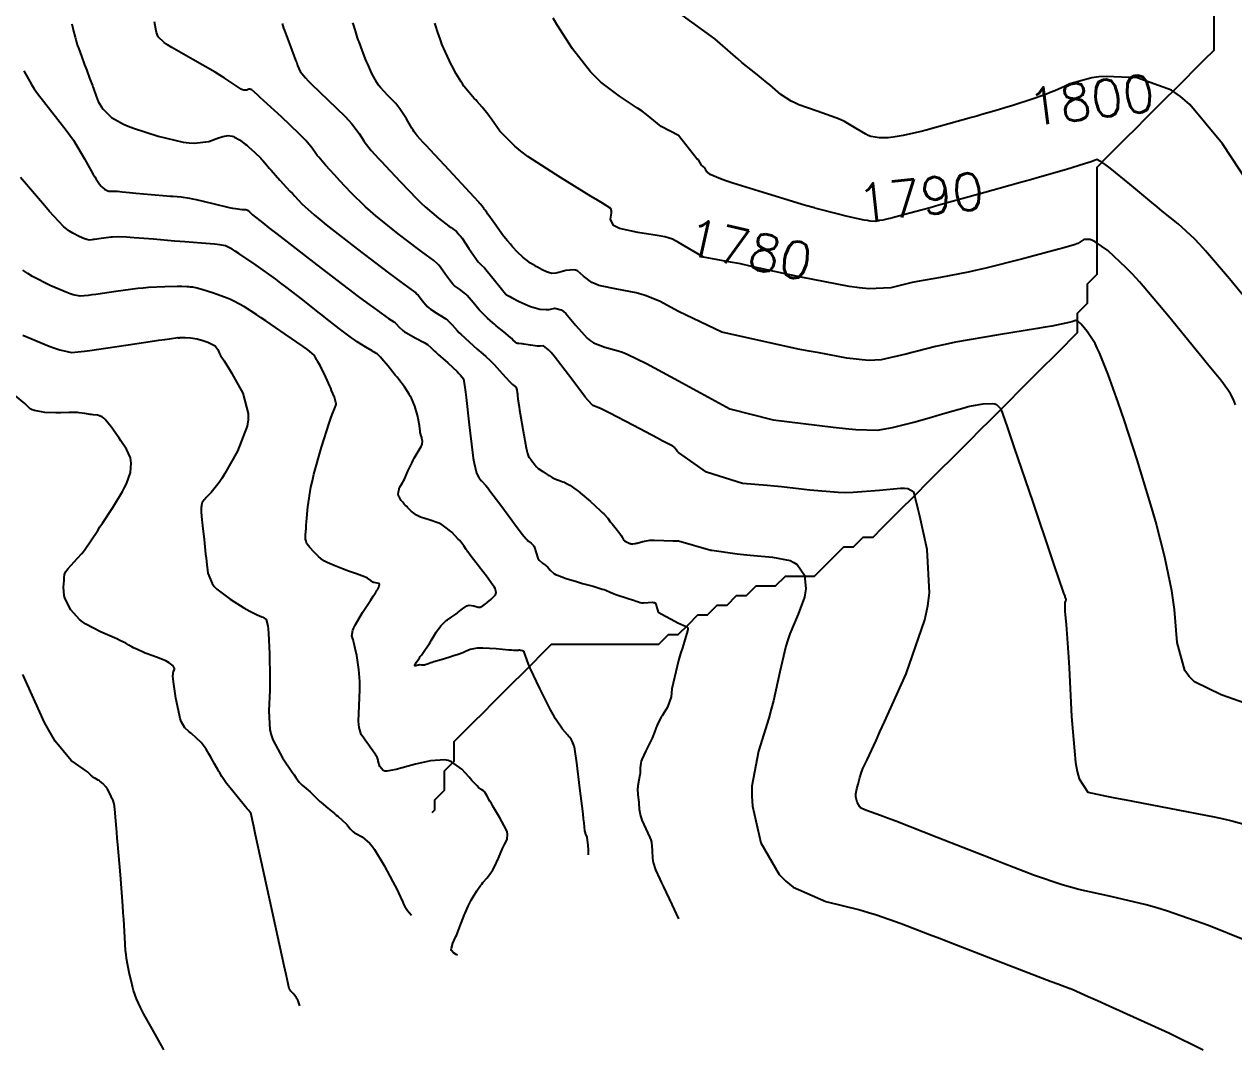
# Model space of a CAD drawing. Header units: metres. Extents: x 68 to 838477, y 94 to 1191015.
# Drawn here: x 837932.9 to 838057, y 1189013.9 to 1189119.1 of the extents above; entities that cross this region are included whole.
import ezdxf

# ---------------------------------------------------------------- set-up
doc = ezdxf.new("R2010")
doc.units = ezdxf.units.M
doc.header["$LTSCALE"] = 0.3
doc.layers.add('COTAS 10', color=1, linetype='Continuous')
doc.layers.add('DRENAJE', color=5, linetype='Continuous', lineweight=25)
doc.styles.get("Standard").update_dxf_attribs({"font": 'simplex.shx'})

msp = doc.modelspace()

# ---------------------------------------------------------------- linework, layer by layer
at = {"layer": 'COTAS 10'}
for points, elevation in [([(838058.47, 1189102.85), (838055.82, 1189106.85), (838052.48, 1189110.91), (838051.54, 1189111.71), (838050.59, 1189112.38), (838047.09, 1189113.64), (838043.89, 1189113.78), (838043.13, 1189113.73), (838042.42, 1189113.65), (838040.32, 1189113.07), (838038.62, 1189112.31), (838038.16, 1189112.12), (838037.7, 1189111.94), (838036.1, 1189111.38), (838034.61, 1189110.9), (838034.22, 1189110.78), (838033.85, 1189110.66), (838032.59, 1189110.28), (838031.74, 1189110.03), (838031.14, 1189109.86), (838030.63, 1189109.71), (838030.09, 1189109.56), (838027.75, 1189108.91), (838025.44, 1189108.28), (838024.91, 1189108.14), (838024.42, 1189108.02), (838023.06, 1189107.71), (838022.04, 1189107.54), (838021.77, 1189107.51), (838021.51, 1189107.49), (838020.62, 1189107.47), (838019.74, 1189107.63), (838019.48, 1189107.73), (838019.22, 1189107.84), (838018.25, 1189108.44), (838017.03, 1189109.16), (838016.61, 1189109.35), (838016.16, 1189109.54), (838014.24, 1189110.22), (838012.37, 1189110.88), (838011.95, 1189111.07), (838011.56, 1189111.25), (838010.52, 1189111.94), (838009.65, 1189112.68), (838009.38, 1189112.91), (838009.09, 1189113.14), (838007.93, 1189114.07), (838006.52, 1189115.22), (838006.08, 1189115.59), (838005.61, 1189116), (838003.73, 1189117.65), (838000, 1189120.35)], 1800), ([(837937.74, 1189119.17), (837937.93, 1189118.43), (837938.08, 1189117.81), (837938.11, 1189117.68), (837938.15, 1189117.56), (837938.23, 1189117.26), (837938.34, 1189116.93), (837938.39, 1189116.79), (837938.45, 1189116.63), (837938.73, 1189115.87), (837939.06, 1189114.98), (837939.15, 1189114.74), (837939.24, 1189114.49), (837939.57, 1189113.61), (837939.85, 1189112.86), (837939.91, 1189112.7), (837939.96, 1189112.56), (837940.07, 1189112.24), (837940.16, 1189111.97), (837940.2, 1189111.86), (837940.24, 1189111.75), (837940.46, 1189111.21), (837940.83, 1189110.59), (837940.97, 1189110.41), (837941.12, 1189110.24), (837941.83, 1189109.58), (837943.05, 1189108.89), (837943.54, 1189108.68), (837944.09, 1189108.47), (837946.6, 1189107.64), (837949.18, 1189107.04), (837949.78, 1189106.96), (837950.31, 1189106.92), (837951.81, 1189107.11), (837952.81, 1189107.47), (837953.04, 1189107.54), (837953.24, 1189107.6), (837953.78, 1189107.71), (837954.2, 1189107.65), (837954.32, 1189107.61), (837954.45, 1189107.56), (837954.96, 1189107.27), (837955.52, 1189106.84), (837955.69, 1189106.71), (837955.87, 1189106.56), (837956.54, 1189105.96), (837957.13, 1189105.39), (837957.25, 1189105.27), (837957.35, 1189105.17), (837957.56, 1189104.92), (837957.85, 1189104.55), (837958, 1189104.38), (837958.19, 1189104.17), (837959.1, 1189103.15), (837960.13, 1189102.02), (837960.38, 1189101.75), (837960.62, 1189101.49), (837961.35, 1189100.7), (837962.62, 1189099.57), (837963.19, 1189099.1), (837963.86, 1189098.56), (837967.07, 1189096.05), (837970.24, 1189093.62), (837970.89, 1189093.13), (837971.44, 1189092.72), (837972.57, 1189091.92), (837973.04, 1189091.57), (837973.16, 1189091.45), (837973.28, 1189091.32), (837973.72, 1189090.75), (837974.21, 1189090.16), (837974.37, 1189090.02), (837974.54, 1189089.88), (837975.25, 1189089.44), (837975.96, 1189089.02), (837976.13, 1189088.9), (837976.29, 1189088.77), (837976.77, 1189088.28), (837977.29, 1189087.69), (837977.47, 1189087.51), (837977.67, 1189087.32), (837978.52, 1189086.53), (837979.36, 1189085.79), (837979.56, 1189085.62), (837979.73, 1189085.47), (837980.23, 1189085.05), (837980.72, 1189084.59), (837980.9, 1189084.41), (837981.09, 1189084.21), (837981.92, 1189083.3), (837982.69, 1189082.45), (837982.84, 1189082.29), (837982.97, 1189082.16), (837983.23, 1189081.96), (837983.32, 1189081.91), (837983.34, 1189081.88), (837983.36, 1189081.83), (837983.42, 1189081.6), (837983.46, 1189081.29), (837983.48, 1189081.19), (837983.49, 1189081.08), (837983.53, 1189080.66), (837983.64, 1189079.88), (837983.69, 1189079.54), (837983.75, 1189079.16), (837984.06, 1189077.37), (837984.38, 1189075.67), (837984.45, 1189075.34), (837984.5, 1189075.08), (837984.64, 1189074.67), (837984.75, 1189074.59), (837984.8, 1189074.54), (837984.84, 1189074.48), (837985.08, 1189074.15), (837985.39, 1189073.75), (837985.5, 1189073.65), (837985.61, 1189073.55), (837986.07, 1189073.22), (837986.53, 1189072.94), (837986.64, 1189072.87), (837986.74, 1189072.81), (837987.05, 1189072.63), (837987.33, 1189072.49), (837987.41, 1189072.46), (837987.49, 1189072.42), (837987.8, 1189072.31), (837988.15, 1189072.18), (837988.26, 1189072.13), (837988.37, 1189072.07), (837988.84, 1189071.83), (837989.47, 1189071.4), (837989.69, 1189071.23), (837989.93, 1189071.04), (837990.98, 1189070.14), (837991.97, 1189069.24), (837992.17, 1189069.04), (837992.35, 1189068.87), (837992.75, 1189068.43), (837993.01, 1189068.08), (837993.1, 1189067.97), (837993.2, 1189067.85), (837993.61, 1189067.35), (837993.98, 1189066.87), (837994.06, 1189066.77), (837994.12, 1189066.67), (837994.26, 1189066.41), (837994.37, 1189066.23), (837994.42, 1189066.18), (837994.47, 1189066.13), (837994.73, 1189065.97), (837995.01, 1189065.85), (837995.08, 1189065.83), (837995.14, 1189065.81), (837995.32, 1189065.79), (837995.57, 1189065.84), (837995.67, 1189065.86), (837995.78, 1189065.89), (837996.33, 1189066.04), (837997.05, 1189066.17), (837997.27, 1189066.19), (837997.51, 1189066.2), (837998.49, 1189066.16), (837999.43, 1189066.11), (837999.66, 1189066.11), (837999.87, 1189066.11), (838000, 1189066.13), (838003.34, 1189065.17), (838003.42, 1189065.15), (838006.01, 1189064.79), (838006.69, 1189064.72), (838007.35, 1189064.64), (838009.64, 1189064.45), (838011.47, 1189064.08), (838011.85, 1189063.9), (838012.18, 1189063.68), (838012.93, 1189062.6), (838013.07, 1189061.19), (838013.02, 1189060.77), (838012.93, 1189060.32), (838012.27, 1189058.6), (838011.44, 1189056.58), (838011.23, 1189055.95), (838011.03, 1189055.29), (838010.42, 1189052.66), (838009.74, 1189049.69), (838009.51, 1189048.82), (838009.26, 1189047.92), (838008.21, 1189044.52), (838007.54, 1189040.93), (838007.53, 1189039.91), (838007.59, 1189038.89), (838008.47, 1189035.12), (838010.33, 1189031.87), (838011.01, 1189031.17), (838011.77, 1189030.57), (838015.12, 1189029.11), (838018.63, 1189028.23), (838019.5, 1189027.98), (838020.31, 1189027.74), (838022.86, 1189026.85), (838025.76, 1189025.72), (838026.79, 1189025.32), (838027.93, 1189024.88), (838032.86, 1189022.97), (838037.37, 1189021.23), (838038.24, 1189020.9), (838038.94, 1189020.63), (838040.09, 1189020.2), (838040.18, 1189020.17), (838040.22, 1189020.16), (838040.25, 1189020.15), (838040.42, 1189020.09), (838042.05, 1189019.36), (838043.01, 1189018.93), (838044.2, 1189018.39), (838050.33, 1189015.62), (838053.85, 1189013.87)], 1740), ([(838058.11, 1189025.12), (838054.39, 1189026.62), (838050.18, 1189028.1), (838049.08, 1189028.44), (838048.01, 1189028.75), (838044.39, 1189029.6), (838041.09, 1189030.32), (838040.23, 1189030.55), (838039.39, 1189030.79), (838036.55, 1189031.76), (838033.37, 1189032.99), (838032.32, 1189033.4), (838031.2, 1189033.84), (838026.55, 1189035.68), (838022.31, 1189037.33), (838021.46, 1189037.66), (838020.74, 1189037.93), (838019.29, 1189038.43), (838018.81, 1189038.64), (838018.7, 1189038.72), (838018.6, 1189038.82), (838018.33, 1189039.29), (838018.21, 1189039.84), (838018.2, 1189039.99), (838018.2, 1189040.13), (838018.3, 1189040.65), (838018.45, 1189041.15), (838018.48, 1189041.27), (838018.52, 1189041.4), (838018.61, 1189041.83), (838018.78, 1189042.36), (838018.85, 1189042.54), (838018.94, 1189042.75), (838019.36, 1189043.65), (838020.28, 1189045.62), (838020.68, 1189046.5), (838021.15, 1189047.53), (838023.36, 1189052.47), (838025.29, 1189058.02), (838025.58, 1189059.43), (838025.77, 1189060.79), (838025.53, 1189065.24), (838024.76, 1189068.64), (838024.6, 1189069.33), (838024.46, 1189069.91), (838024.17, 1189071.11), (838023.55, 1189071.44), (838023.21, 1189071.47), (838022.78, 1189071.47), (838020.64, 1189071.28), (838017.94, 1189071.06), (838017.17, 1189071.05), (838016.39, 1189071.06), (838013.47, 1189071.31), (838010.59, 1189071.66), (838009.83, 1189071.74), (838009.09, 1189071.81), (838006.56, 1189072.01), (838002.88, 1189073.18), (838000, 1189075.18), (837999.97, 1189075.21), (837999.88, 1189075.33), (837999.81, 1189075.43), (837999.64, 1189075.64), (837999.56, 1189075.72), (837999.54, 1189075.74), (837999.51, 1189075.76), (837999.41, 1189075.82), (837998.73, 1189076.19), (837998.34, 1189076.39), (837997.85, 1189076.65), (837995.38, 1189077.95), (837992.89, 1189079.24), (837992.4, 1189079.49), (837991.99, 1189079.69), (837991.23, 1189080.02), (837990.72, 1189080.52), (837990.47, 1189080.82), (837990.18, 1189081.2), (837988.71, 1189083.14), (837987.23, 1189085.06), (837986.93, 1189085.43), (837986.68, 1189085.71), (837986.15, 1189086.12), (837985.81, 1189086.09), (837985.67, 1189086.1), (837985.52, 1189086.11), (837984.82, 1189086.2), (837984.14, 1189086.31), (837984, 1189086.33), (837983.88, 1189086.34), (837983.61, 1189086.36), (837983.47, 1189086.38), (837983.44, 1189086.4), (837983.4, 1189086.42), (837983.28, 1189086.52), (837983.02, 1189086.76), (837982.9, 1189086.87), (837982.76, 1189086.99), (837982.07, 1189087.56), (837981.31, 1189088.2), (837981.13, 1189088.35), (837980.95, 1189088.5), (837980.4, 1189088.98), (837979.88, 1189089.49), (837979.72, 1189089.66), (837979.56, 1189089.84), (837978.95, 1189090.58), (837978.33, 1189091.28), (837978.17, 1189091.44), (837978.02, 1189091.58), (837977.52, 1189091.93), (837977.01, 1189092.3), (837976.86, 1189092.46), (837976.71, 1189092.63), (837976.1, 1189093.44), (837975.54, 1189094.24), (837975.4, 1189094.41), (837975.27, 1189094.56), (837974.89, 1189094.89), (837974.14, 1189095.43), (837973.78, 1189095.7), (837973.35, 1189096.02), (837971.23, 1189097.64), (837968.94, 1189099.48), (837968.39, 1189099.94), (837967.89, 1189100.39), (837966.4, 1189101.83), (837965.26, 1189103.07), (837964.97, 1189103.38), (837964.69, 1189103.68), (837963.79, 1189104.67), (837963.08, 1189105.48), (837962.92, 1189105.68), (837962.78, 1189105.86), (837962.4, 1189106.42), (837961.76, 1189107.2), (837961.44, 1189107.52), (837961.07, 1189107.89), (837959.25, 1189109.63), (837957.45, 1189111.29), (837957.09, 1189111.62), (837956.79, 1189111.89), (837956.21, 1189112.4), (837956.02, 1189112.47), (837955.97, 1189112.47), (837955.92, 1189112.46), (837955.71, 1189112.36), (837955.4, 1189112.36), (837955.27, 1189112.4), (837955.13, 1189112.47), (837954.5, 1189112.9), (837953.38, 1189113.65), (837952.94, 1189113.92), (837952.44, 1189114.22), (837950.16, 1189115.51), (837948, 1189116.75), (837947.58, 1189117.02), (837947.22, 1189117.26), (837946.59, 1189117.83), (837946.44, 1189118.29), (837946.4, 1189118.46), (837946.37, 1189118.63), (837946.23, 1189119.4)], 1750), ([(837959.32, 1189119.2), (837959.48, 1189118.72), (837959.57, 1189118.48), (837959.67, 1189118.21), (837960.17, 1189116.85), (837960.7, 1189115.46), (837960.82, 1189115.17), (837960.92, 1189114.91), (837961.17, 1189114.29), (837961.71, 1189113.63), (837961.99, 1189113.33), (837962.33, 1189112.99), (837964.02, 1189111.38), (837965.78, 1189109.68), (837966.15, 1189109.29), (837966.47, 1189108.93), (837967.24, 1189107.92), (837967.71, 1189107.17), (837967.84, 1189106.98), (837967.98, 1189106.79), (837968.48, 1189106.18), (837969.25, 1189105.34), (837969.55, 1189105.01), (837969.9, 1189104.65), (837971.46, 1189102.97), (837973.16, 1189101.21), (837973.6, 1189100.79), (837974.02, 1189100.4), (837975.39, 1189099.23), (837976.45, 1189098.43), (837976.66, 1189098.27), (837976.84, 1189098.13), (837977.22, 1189097.86), (837977.51, 1189097.54), (837977.64, 1189097.37), (837977.79, 1189097.17), (837978.49, 1189096.13), (837979.2, 1189095.1), (837979.35, 1189094.9), (837979.48, 1189094.73), (837979.78, 1189094.42), (837980.08, 1189094.13), (837980.22, 1189093.98), (837980.37, 1189093.8), (837981.12, 1189092.88), (837981.84, 1189091.98), (837981.97, 1189091.8), (837982.09, 1189091.66), (837982.28, 1189091.43), (837982.3, 1189091.41), (837982.31, 1189091.41), (837982.31, 1189091.4), (837982.35, 1189091.37), (837982.57, 1189091.25), (837982.7, 1189091.18), (837982.86, 1189091.1), (837983.66, 1189090.69), (837984.59, 1189090.26), (837984.82, 1189090.17), (837985.05, 1189090.09), (837985.77, 1189089.91), (837986.41, 1189089.85), (837986.58, 1189089.86), (837986.74, 1189089.87), (837987.31, 1189089.99), (837987.97, 1189089.83), (837988.19, 1189089.66), (837988.44, 1189089.44), (837989.47, 1189088.21), (837990.64, 1189086.91), (837990.96, 1189086.65), (837991.28, 1189086.43), (837992.45, 1189085.99), (837993.82, 1189085.63), (837994.27, 1189085.47), (837994.75, 1189085.27), (837996.72, 1189084.32), (837999.19, 1189082.99), (837999.99, 1189082.55), (838000, 1189082.54), (838005.27, 1189079.66), (838009.73, 1189078.54), (838015.88, 1189077.78), (838017.14, 1189077.65), (838018.2, 1189077.54), (838020.43, 1189077.46), (838021.58, 1189077.67), (838021.97, 1189077.76), (838022.39, 1189077.86), (838024.16, 1189078.31), (838025.97, 1189078.82), (838026.42, 1189078.95), (838026.85, 1189079.07), (838028.21, 1189079.47), (838029.41, 1189079.81), (838029.74, 1189079.89), (838030.08, 1189079.96), (838031.26, 1189080.19), (838032.25, 1189080.22), (838032.46, 1189080.17), (838032.65, 1189080.1), (838033.07, 1189079.66), (838033.72, 1189077.83), (838034.04, 1189076.89), (838034.43, 1189075.75), (838036.36, 1189070.09), (838038.26, 1189064.46), (838038.64, 1189063.35), (838038.95, 1189062.44), (838039.53, 1189060.76), (838039.65, 1189060.42), (838039.67, 1189060.34), (838039.69, 1189060.28), (838039.74, 1189060.12), (838039.74, 1189060.01), (838039.73, 1189059.98), (838039.73, 1189059.94), (838039.67, 1189059.79), (838039.64, 1189059.34), (838039.65, 1189059.12), (838039.67, 1189058.85), (838039.79, 1189057.54), (838039.97, 1189055.12), (838040.03, 1189054.16), (838040.09, 1189053.07), (838040.33, 1189048.08), (838040.75, 1189043.36), (838040.92, 1189042.44), (838041.11, 1189041.68), (838042.01, 1189040.33), (838043.94, 1189039.92), (838044.77, 1189039.75), (838045.74, 1189039.56), (838050.36, 1189038.68), (838054.97, 1189037.77), (838055.94, 1189037.57), (838056.78, 1189037.38), (838058.68, 1189036.86)], 1760), ([(838058.72, 1189049.25), (838055.69, 1189050.32), (838052.95, 1189051.65), (838052.41, 1189052.19), (838051.97, 1189052.81), (838051.19, 1189055.69), (838050.9, 1189059.08), (838050.78, 1189060.03), (838050.63, 1189060.98), (838049.93, 1189064.43), (838048.98, 1189068.07), (838048.68, 1189069.14), (838048.36, 1189070.24), (838047.07, 1189074.43), (838045.77, 1189078.43), (838045.44, 1189079.41), (838045.12, 1189080.33), (838044.11, 1189083.2), (838043.21, 1189085.4), (838042.98, 1189085.9), (838042.75, 1189086.36), (838041.96, 1189087.6), (838041.32, 1189088.34), (838041.18, 1189088.48), (838041.05, 1189088.59), (838040.74, 1189088.72), (838040.46, 1189088.63), (838040.36, 1189088.6), (838040.24, 1189088.57), (838039.74, 1189088.44), (838038.33, 1189088.16), (838037.65, 1189088.04), (838036.84, 1189087.91), (838032.84, 1189087.26), (838028.44, 1189086.49), (838027.38, 1189086.28), (838026.38, 1189086.06), (838023.34, 1189085.26), (838020.82, 1189084.71), (838020.15, 1189084.65), (838019.5, 1189084.62), (838017.27, 1189084.85), (838014.44, 1189085.41), (838013.41, 1189085.59), (838012.27, 1189085.78), (838004.45, 1189087.55), (838000, 1189089.64), (837999.99, 1189089.64), (837998.05, 1189090.7), (837996.6, 1189091.3), (837996.14, 1189091.44), (837995.65, 1189091.57), (837993.67, 1189091.95), (837991.84, 1189092.34), (837991.45, 1189092.48), (837991.1, 1189092.63), (837990.24, 1189093.28), (837989.64, 1189093.82), (837989.45, 1189093.9), (837989.26, 1189093.94), (837988.46, 1189093.86), (837987.72, 1189093.65), (837987.56, 1189093.61), (837987.41, 1189093.58), (837987, 1189093.57), (837986.67, 1189093.65), (837986.57, 1189093.69), (837986.45, 1189093.73), (837986.02, 1189093.94), (837985.54, 1189094.19), (837985.41, 1189094.26), (837985.28, 1189094.34), (837984.82, 1189094.62), (837984.33, 1189094.98), (837984.19, 1189095.1), (837984.04, 1189095.23), (837983.49, 1189095.76), (837982.98, 1189096.3), (837982.87, 1189096.43), (837982.76, 1189096.55), (837982.44, 1189096.9), (837982.09, 1189097.35), (837981.95, 1189097.52), (837981.81, 1189097.72), (837981.15, 1189098.64), (837980.53, 1189099.5), (837980.41, 1189099.67), (837980.32, 1189099.8), (837980.15, 1189100.05), (837980.08, 1189100.14), (837980.05, 1189100.18), (837980.02, 1189100.23), (837979.84, 1189100.47), (837979.66, 1189100.7), (837979.59, 1189100.78), (837979.55, 1189100.84), (837979.54, 1189100.85), (837979.53, 1189100.86), (837979.53, 1189100.86), (837979.52, 1189100.87), (837979.51, 1189100.88), (837979.51, 1189100.88), (837979.51, 1189100.88), (837979.5, 1189100.89), (837979.03, 1189101.4), (837976.46, 1189104.15), (837974.52, 1189106.24), (837974.13, 1189106.66), (837973.81, 1189107.01), (837973.17, 1189107.7), (837972.87, 1189108.1), (837972.76, 1189108.28), (837972.64, 1189108.48), (837972.08, 1189109.42), (837971.4, 1189110.46), (837971.2, 1189110.73), (837970.99, 1189110.99), (837970.19, 1189111.84), (837969.42, 1189112.66), (837969.23, 1189112.9), (837969.06, 1189113.15), (837968.53, 1189114.09), (837968.11, 1189115.04), (837968, 1189115.3), (837967.89, 1189115.56), (837967.53, 1189116.48), (837967.22, 1189117.33), (837967.14, 1189117.55), (837967.07, 1189117.76), (837966.85, 1189118.47), (837966.65, 1189119.12), (837966.6, 1189119.3)], 1770), ([(838057.17, 1189080.06), (838056.98, 1189080.61), (838056.67, 1189081.2), (838056.53, 1189081.41), (838056.38, 1189081.63), (838055.65, 1189082.59), (838054.3, 1189084.26), (838053.76, 1189084.93), (838053.14, 1189085.68), (838050.29, 1189089.18), (838047.3, 1189092.69), (838046.6, 1189093.47), (838045.96, 1189094.15), (838044.08, 1189095.91), (838042.78, 1189096.81), (838042.49, 1189096.95), (838042.24, 1189097.05), (838041.61, 1189097.03), (838041.21, 1189096.76), (838041.1, 1189096.7), (838040.99, 1189096.64), (838040.62, 1189096.49), (838039.56, 1189096.19), (838039.03, 1189096.04), (838038.39, 1189095.87), (838035.19, 1189095.01), (838031.55, 1189094.09), (838030.63, 1189093.88), (838029.75, 1189093.69), (838026.9, 1189093.15), (838024.54, 1189092.74), (838023.97, 1189092.62), (838023.43, 1189092.5), (838021.79, 1189092.08), (838019.53, 1189091.98), (838018.59, 1189092.08), (838017.53, 1189092.22), (838012.58, 1189093.18), (838011.44, 1189093.43), (838007.51, 1189094.29), (838006.37, 1189094.53), (838005.34, 1189094.73), (838002.58, 1189095.24), (838000, 1189096.74), (838000, 1189096.75), (837999.39, 1189097.08), (837998.6, 1189097.31), (837998.24, 1189097.39), (837997.83, 1189097.47), (837995.84, 1189097.78), (837993.96, 1189098.19), (837993.62, 1189098.33), (837993.35, 1189098.49), (837993.02, 1189099.13), (837993.13, 1189099.74), (837993.14, 1189099.86), (837993.14, 1189099.97), (837993.06, 1189100.21), (837992.19, 1189100.77), (837991.68, 1189101.09), (837991.06, 1189101.47), (837987.88, 1189103.4), (837984.54, 1189105.58), (837983.82, 1189106.12), (837983.2, 1189106.62), (837981.67, 1189108.18), (837980.82, 1189109.38), (837980.62, 1189109.66), (837980.43, 1189109.92), (837979.84, 1189110.64), (837979.34, 1189111.21), (837979.19, 1189111.37), (837979.05, 1189111.53), (837978.51, 1189112.14), (837977.97, 1189112.8), (837977.83, 1189113.01), (837977.69, 1189113.22), (837977.2, 1189114.04), (837976.74, 1189114.92), (837976.62, 1189115.16), (837976.5, 1189115.4), (837976.09, 1189116.27), (837975.73, 1189117.1), (837975.65, 1189117.32), (837975.57, 1189117.54), (837975.31, 1189118.29), (837975.07, 1189119.03), (837975, 1189119.24)], 1780), ([(838059.06, 1189089.96), (838056.55, 1189093.01), (838054.09, 1189095.89), (838053.5, 1189096.53), (838052.95, 1189097.11), (838051.27, 1189098.66), (838049.65, 1189099.96), (838049.12, 1189100.39), (838048.57, 1189100.85), (838046.32, 1189102.74), (838044.3, 1189104.38), (838043.9, 1189104.69), (838043.57, 1189104.93), (838042.93, 1189105.24), (838042.34, 1189105.02), (838042.03, 1189104.92), (838041.66, 1189104.8), (838039.81, 1189104.24), (838037.06, 1189103.44), (838036.13, 1189103.18), (838035.12, 1189102.89), (838032.9, 1189102.27), (838030.84, 1189101.69), (838026.74, 1189100.56), (838025.85, 1189100.31), (838025.06, 1189100.1), (838023.08, 1189099.56), (838021.97, 1189099.27), (838021.73, 1189099.21), (838021.51, 1189099.16), (838020.97, 1189099.04), (838020.64, 1189098.98), (838020.56, 1189098.97), (838020.48, 1189098.95), (838020.25, 1189098.89), (838019.69, 1189098.93), (838019.4, 1189098.98), (838019.05, 1189099.04), (838017.34, 1189099.41), (838014.82, 1189100.04), (838014, 1189100.27), (838013.96, 1189100.28), (838013.03, 1189100.54), (838009.13, 1189101.72), (838005.58, 1189102.84), (838004.88, 1189103.07), (838004.31, 1189103.27), (838003.27, 1189103.7), (838002.99, 1189103.94), (838002.91, 1189104), (838002.72, 1189104.39), (838002.36, 1189104.68), (838002.05, 1189105.21), (838001.9, 1189105.34), (838000, 1189107.72), (837998.23, 1189108.64), (837996.73, 1189109.87), (837996.28, 1189110.21), (837995.81, 1189110.54), (837993.96, 1189111.74), (837992.04, 1189113.21), (837991.51, 1189113.71), (837990.99, 1189114.27), (837989.14, 1189116.62), (837987.52, 1189119.12), (837987.15, 1189119.75)], 1790), ([(837932.82, 1189114.36), (837933.6, 1189112.94), (837933.89, 1189112.5), (837934.22, 1189112.04), (837937.17, 1189108.28), (837937.55, 1189107.75), (837937.91, 1189107.23), (837939.06, 1189105.34), (837939.91, 1189103.8), (837940.09, 1189103.49), (837940.24, 1189103.23), (837940.58, 1189102.71), (837940.76, 1189102.52), (837940.81, 1189102.46), (837940.87, 1189102.41), (837941.1, 1189102.22), (837941.37, 1189102.06), (837941.45, 1189102.04), (837941.53, 1189102.02), (837941.84, 1189101.99), (837942.2, 1189102), (837942.31, 1189102), (837942.43, 1189101.99), (837942.9, 1189101.95), (837943.67, 1189101.87), (837943.97, 1189101.84), (837944.32, 1189101.81), (837945.9, 1189101.67), (837947.49, 1189101.53), (837947.84, 1189101.5), (837948.15, 1189101.48), (837948.97, 1189101.41), (837949.81, 1189101.28), (837950.14, 1189101.22), (837950.51, 1189101.14), (837952.21, 1189100.73), (837953.88, 1189100.34), (837954.23, 1189100.27), (837954.54, 1189100.21), (837955.24, 1189100.13), (837955.6, 1189100.11), (837955.69, 1189100.09), (837955.76, 1189100.06), (837955.99, 1189099.9), (837956.15, 1189099.72), (837956.19, 1189099.68), (837956.22, 1189099.65), (837956.3, 1189099.56), (837957.34, 1189098.75), (837957.98, 1189098.25), (837958.78, 1189097.64), (837962.9, 1189094.46), (837967.14, 1189091.21), (837968.01, 1189090.56), (837968.74, 1189090.02), (837970.25, 1189088.95), (837970.8, 1189088.58), (837970.92, 1189088.49), (837971.03, 1189088.39), (837971.33, 1189088.06), (837971.72, 1189087.7), (837971.88, 1189087.58), (837972.08, 1189087.46), (837972.99, 1189086.95), (837973.9, 1189086.47), (837974.09, 1189086.36), (837974.25, 1189086.26), (837974.6, 1189085.97), (837974.97, 1189085.59), (837975.14, 1189085.43), (837975.34, 1189085.25), (837976.32, 1189084.37), (837977.28, 1189083.49), (837977.47, 1189083.3), (837977.63, 1189083.13), (837977.93, 1189082.73), (837978.07, 1189081.85), (837978.13, 1189081.39), (837978.2, 1189080.83), (837978.52, 1189078.02), (837978.86, 1189075.17), (837978.94, 1189074.59), (837979.02, 1189074.1), (837979.26, 1189073.06), (837979.47, 1189072.67), (837979.53, 1189072.58), (837979.58, 1189072.5), (837979.8, 1189072.28), (837980.24, 1189071.79), (837980.44, 1189071.55), (837980.66, 1189071.25), (837981.76, 1189069.77), (837982.89, 1189068.23), (837983.15, 1189067.88), (837983.37, 1189067.58), (837983.97, 1189066.79), (837984.37, 1189066.32), (837984.46, 1189066.22), (837984.56, 1189066.12), (837984.87, 1189065.89), (837985.12, 1189065.64), (837985.18, 1189065.53), (837985.24, 1189065.42), (837985.4, 1189064.89), (837985.58, 1189064.35), (837985.64, 1189064.23), (837985.71, 1189064.12), (837986.04, 1189063.83), (837986.38, 1189063.59), (837986.47, 1189063.52), (837986.55, 1189063.44), (837986.82, 1189063.11), (837987.22, 1189062.77), (837987.39, 1189062.67), (837987.58, 1189062.58), (837988.48, 1189062.25), (837989.55, 1189061.93), (837989.84, 1189061.84), (837990.14, 1189061.75), (837991.24, 1189061.45), (837992.18, 1189061.17), (837992.39, 1189061.11), (837992.56, 1189061.05), (837992.99, 1189060.86), (837993.41, 1189060.68), (837993.58, 1189060.61), (837993.77, 1189060.54), (837994.64, 1189060.25), (837995.49, 1189059.98), (837995.65, 1189059.92), (837995.79, 1189059.88), (837996.06, 1189059.78), (837996.23, 1189059.76), (837996.32, 1189059.76), (837996.42, 1189059.76), (837996.89, 1189059.8), (837997.35, 1189059.81), (837997.44, 1189059.8), (837997.52, 1189059.79), (837997.67, 1189059.68), (837997.79, 1189059.25), (837997.84, 1189059.04), (837997.91, 1189058.78), (838000, 1189057.66), (838000.18, 1189057.58), (838000.33, 1189057.52), (838000.47, 1189057.46), (838000.78, 1189057.33), (838000.91, 1189057.24), (838000.94, 1189057.21), (838000.95, 1189057.17), (838000.96, 1189057.01), (838000.91, 1189056.79), (838000.88, 1189056.72), (838000.86, 1189056.64), (838000.75, 1189056.3), (838000.4, 1189055.14), (838000.22, 1189054.55), (838000, 1189053.83), (837999.31, 1189050.91), (837999.3, 1189050.48), (837999.25, 1189050.09), (837998.89, 1189049.03), (837998.43, 1189048.32), (837998.33, 1189048.16), (837998.24, 1189048.01), (837998, 1189047.57), (837997.83, 1189047.2), (837997.78, 1189047.08), (837997.73, 1189046.96), (837997.55, 1189046.47), (837997.29, 1189045.86), (837997.2, 1189045.66), (837997.1, 1189045.44), (837996.66, 1189044.55), (837996.26, 1189043.68), (837996.19, 1189043.49), (837996.13, 1189043.3), (837996.07, 1189042.8), (837996.07, 1189042.37), (837996.06, 1189042.24), (837996.04, 1189042.1), (837995.94, 1189041.56), (837995.83, 1189040.98), (837995.82, 1189040.82), (837995.81, 1189040.66), (837995.84, 1189040.08), (837995.9, 1189039.5), (837995.92, 1189039.34), (837995.93, 1189039.17), (837995.97, 1189038.56), (837996.09, 1189037.88), (837996.16, 1189037.67), (837996.25, 1189037.45), (837996.67, 1189036.57), (837997.08, 1189035.66), (837997.16, 1189035.41), (837997.22, 1189035.17), (837997.3, 1189034.32), (837997.33, 1189033.51), (837997.37, 1189033.3), (837997.41, 1189033.09), (837997.66, 1189032.36), (837998.1, 1189031.38), (837998.27, 1189031.01), (837998.46, 1189030.6), (837999.32, 1189028.78), (838000, 1189027.33)], 1730), ([(837990.77, 1189033.89), (837990.76, 1189034.41), (837990.75, 1189034.85), (837990.64, 1189035.71), (837990.5, 1189036), (837990.47, 1189036.07), (837990.45, 1189036.14), (837990.41, 1189036.36), (837990.32, 1189037.16), (837990.27, 1189037.58), (837990.21, 1189038.1), (837989.89, 1189040.72), (837989.56, 1189043.32), (837989.49, 1189043.82), (837989.44, 1189044.24), (837989.32, 1189044.96), (837989.27, 1189045.1), (837989.26, 1189045.14), (837989.17, 1189045.37), (837989.09, 1189045.55), (837989.07, 1189045.59), (837989.05, 1189045.63), (837988.99, 1189045.75), (837988.81, 1189045.97), (837988.73, 1189046.07), (837988.62, 1189046.19), (837988.11, 1189046.78), (837987.37, 1189047.86), (837987.13, 1189048.28), (837986.87, 1189048.76), (837985.77, 1189050.96), (837984.8, 1189053.05), (837984.61, 1189053.47), (837984.46, 1189053.82), (837984.22, 1189054.51), (837984.18, 1189054.7), (837984.16, 1189054.74), (837984.13, 1189054.77), (837984.01, 1189054.84), (837983.87, 1189054.86), (837983.83, 1189054.87), (837983.8, 1189054.87), (837983.7, 1189054.88), (837983.61, 1189054.88), (837983.59, 1189054.87), (837983.56, 1189054.87), (837983.46, 1189054.85), (837983.07, 1189054.86), (837982.86, 1189054.88), (837982.6, 1189054.9), (837981.3, 1189055.02), (837979.92, 1189055.11), (837979.61, 1189055.11), (837979.34, 1189055.1), (837978.63, 1189054.95), (837978.14, 1189054.74), (837978.01, 1189054.68), (837977.87, 1189054.63), (837977.39, 1189054.45), (837976.82, 1189054.27), (837976.64, 1189054.21), (837976.45, 1189054.15), (837975.65, 1189053.91), (837974.89, 1189053.68), (837974.73, 1189053.62), (837974.59, 1189053.58), (837974.23, 1189053.45), (837974, 1189053.38), (837973.94, 1189053.37), (837973.87, 1189053.36), (837973.64, 1189053.37), (837973.41, 1189053.38), (837973.35, 1189053.37), (837973.29, 1189053.36), (837973.06, 1189053.29), (837972.94, 1189053.28), (837972.94, 1189053.31), (837972.95, 1189053.36), (837973.12, 1189053.66), (837973.42, 1189054.1), (837973.51, 1189054.24), (837973.62, 1189054.39), (837974.04, 1189054.99), (837974.45, 1189055.59), (837974.54, 1189055.74), (837974.63, 1189055.88), (837974.89, 1189056.33), (837975.13, 1189056.74), (837975.21, 1189056.85), (837975.3, 1189056.97), (837975.65, 1189057.41), (837976.05, 1189057.83), (837976.17, 1189057.93), (837976.29, 1189058.02), (837976.73, 1189058.32), (837977.17, 1189058.6), (837977.29, 1189058.69), (837977.41, 1189058.78), (837977.84, 1189059.15), (837978.27, 1189059.44), (837978.39, 1189059.48), (837978.52, 1189059.5), (837979, 1189059.43), (837979.44, 1189059.32), (837979.55, 1189059.31), (837979.64, 1189059.32), (837979.93, 1189059.43), (837980.2, 1189059.64), (837980.29, 1189059.71), (837980.38, 1189059.78), (837980.75, 1189060.1), (837981.08, 1189060.42), (837981.15, 1189060.5), (837981.21, 1189060.58), (837981.31, 1189060.82), (837981.18, 1189061.22), (837981.08, 1189061.38), (837980.95, 1189061.57), (837980.29, 1189062.48), (837979.55, 1189063.44), (837979.37, 1189063.67), (837979.21, 1189063.88), (837978.74, 1189064.51), (837978.4, 1189065), (837978.31, 1189065.12), (837978.23, 1189065.23), (837977.99, 1189065.59), (837977.68, 1189066), (837977.55, 1189066.15), (837977.4, 1189066.3), (837976.73, 1189066.99), (837975.9, 1189067.66), (837975.65, 1189067.81), (837975.4, 1189067.94), (837974.43, 1189068.27), (837973.53, 1189068.55), (837973.32, 1189068.64), (837973.13, 1189068.74), (837972.57, 1189069.17), (837972.21, 1189069.55), (837972.14, 1189069.63), (837972.08, 1189069.69), (837971.97, 1189069.78), (837971.92, 1189069.83), (837971.9, 1189069.86), (837971.86, 1189069.89), (837971.71, 1189070.07), (837971.55, 1189070.27), (837971.52, 1189070.32), (837971.49, 1189070.36), (837971.42, 1189070.51), (837971.37, 1189070.61), (837971.36, 1189070.63), (837971.35, 1189070.65), (837971.3, 1189070.69), (837971.26, 1189070.77), (837971.26, 1189070.82), (837971.25, 1189070.87), (837971.27, 1189071.13), (837971.33, 1189071.43), (837971.35, 1189071.5), (837971.38, 1189071.57), (837971.51, 1189071.78), (837971.71, 1189072.12), (837971.79, 1189072.27), (837971.87, 1189072.45), (837972.24, 1189073.27), (837972.66, 1189074.17), (837972.78, 1189074.39), (837972.89, 1189074.6), (837973.29, 1189075.27), (837973.59, 1189075.79), (837973.65, 1189075.92), (837973.69, 1189076.03), (837973.73, 1189076.36), (837973.68, 1189076.61), (837973.67, 1189076.67), (837973.66, 1189076.73), (837973.59, 1189076.89), (837973.53, 1189077.14), (837973.51, 1189077.25), (837973.49, 1189077.37), (837973.42, 1189077.96), (837973.3, 1189078.68), (837973.25, 1189078.89), (837973.19, 1189079.11), (837972.94, 1189079.93), (837972.59, 1189080.75), (837972.48, 1189080.97), (837972.36, 1189081.18), (837971.88, 1189081.92), (837971.3, 1189082.67), (837971.12, 1189082.9), (837970.93, 1189083.13), (837970.2, 1189084.03), (837969.55, 1189084.8), (837969.42, 1189084.95), (837969.31, 1189085.07), (837969.08, 1189085.3), (837968.99, 1189085.34), (837968.98, 1189085.35), (837968.97, 1189085.35), (837968.94, 1189085.37), (837968.78, 1189085.47), (837968.69, 1189085.52), (837968.56, 1189085.6), (837967.92, 1189085.98), (837967.03, 1189086.55), (837966.74, 1189086.75), (837966.44, 1189086.96), (837965.21, 1189087.88), (837963.83, 1189088.96), (837963.43, 1189089.27), (837963.01, 1189089.6), (837961.45, 1189090.85), (837959.72, 1189092.19), (837959.21, 1189092.57), (837958.69, 1189092.96), (837956.67, 1189094.4), (837954.89, 1189095.61), (837954.52, 1189095.85), (837954.21, 1189096.05), (837953.5, 1189096.41), (837952.91, 1189096.51), (837952.66, 1189096.53), (837952.38, 1189096.56), (837951.05, 1189096.67), (837949.34, 1189096.8), (837948.82, 1189096.84), (837948.27, 1189096.89), (837946.11, 1189097.07), (837944.15, 1189097.23), (837943.74, 1189097.26), (837943.37, 1189097.29), (837942.5, 1189097.32), (837941.92, 1189097.29), (837941.74, 1189097.28), (837941.55, 1189097.26), (837940.77, 1189097.16), (837940.08, 1189097.05), (837939.93, 1189097.03), (837939.81, 1189097.02), (837939.52, 1189096.99), (837939.28, 1189097.04), (837939.17, 1189097.08), (837939.05, 1189097.12), (837938.49, 1189097.36), (837937.84, 1189097.69), (837937.67, 1189097.79), (837937.51, 1189097.9), (837936.93, 1189098.35), (837935.91, 1189099.43), (837935.46, 1189099.93), (837934.95, 1189100.53), (837932.49, 1189103.42)], 1720), ([(837977.31, 1189023.57), (837977.25, 1189023.61), (837977.18, 1189023.66), (837976.9, 1189023.82), (837976.7, 1189024.07), (837976.69, 1189024.17), (837976.7, 1189024.29), (837976.86, 1189024.82), (837977.16, 1189025.49), (837977.24, 1189025.69), (837977.32, 1189025.89), (837977.62, 1189026.69), (837977.94, 1189027.49), (837978.02, 1189027.7), (837978.11, 1189027.91), (837978.42, 1189028.6), (837978.74, 1189029.24), (837978.84, 1189029.42), (837978.94, 1189029.59), (837979.3, 1189030.18), (837979.7, 1189030.75), (837979.81, 1189030.89), (837979.93, 1189031.04), (837980.37, 1189031.53), (837980.83, 1189032.13), (837980.95, 1189032.34), (837981.08, 1189032.57), (837981.53, 1189033.56), (837981.94, 1189034.52), (837982.05, 1189034.74), (837982.14, 1189034.93), (837982.43, 1189035.45), (837982.47, 1189036.01), (837982.41, 1189036.24), (837982.31, 1189036.5), (837981.68, 1189037.69), (837980.95, 1189038.88), (837980.8, 1189039.15), (837980.66, 1189039.38), (837980.32, 1189039.98), (837980.12, 1189040.32), (837980.06, 1189040.39), (837980.01, 1189040.45), (837979.83, 1189040.57), (837979.68, 1189040.64), (837979.64, 1189040.67), (837979.61, 1189040.69), (837979.48, 1189040.81), (837979.36, 1189040.96), (837979.32, 1189041), (837979.28, 1189041.04), (837979.12, 1189041.19), (837978.81, 1189041.52), (837978.67, 1189041.67), (837978.51, 1189041.84), (837977.76, 1189042.69), (837976.72, 1189043.44), (837976.38, 1189043.56), (837976.02, 1189043.63), (837974.55, 1189043.55), (837973.03, 1189043.2), (837972.64, 1189043.1), (837972.26, 1189043), (837971.02, 1189042.64), (837970.07, 1189042.46), (837969.87, 1189042.48), (837969.7, 1189042.53), (837969.35, 1189042.96), (837969.2, 1189043.49), (837969.17, 1189043.59), (837969.15, 1189043.69), (837969.07, 1189043.9), (837968.97, 1189044.06), (837968.93, 1189044.13), (837968.88, 1189044.21), (837968.63, 1189044.57), (837968.35, 1189044.95), (837968.29, 1189045.04), (837968.22, 1189045.13), (837968.03, 1189045.4), (837967.84, 1189045.66), (837967.78, 1189045.75), (837967.71, 1189045.85), (837967.44, 1189046.24), (837967.22, 1189046.95), (837967.19, 1189047.25), (837967.18, 1189047.59), (837967.22, 1189049.17), (837967.3, 1189050.87), (837967.3, 1189051.29), (837967.3, 1189051.68), (837967.21, 1189052.9), (837967.06, 1189053.88), (837967.02, 1189054.12), (837966.98, 1189054.35), (837966.84, 1189055.08), (837966.7, 1189055.68), (837966.66, 1189055.82), (837966.62, 1189055.96), (837966.48, 1189056.36), (837966.57, 1189056.95), (837966.67, 1189057.19), (837966.81, 1189057.46), (837967.58, 1189058.76), (837968.39, 1189060), (837968.67, 1189060.43), (837968.9, 1189060.77), (837968.93, 1189060.82), (837968.94, 1189060.83), (837968.95, 1189060.84), (837968.98, 1189060.89), (837969.04, 1189061), (837969.07, 1189061.04), (837969.1, 1189061.1), (837969.24, 1189061.37), (837969.32, 1189061.63), (837969.31, 1189061.68), (837969.28, 1189061.72), (837969.07, 1189061.78), (837968.79, 1189061.83), (837968.72, 1189061.85), (837968.65, 1189061.88), (837968.44, 1189062.04), (837968.09, 1189062.27), (837967.94, 1189062.34), (837967.77, 1189062.42), (837966.96, 1189062.72), (837966.03, 1189063.05), (837965.78, 1189063.15), (837965.54, 1189063.24), (837964.68, 1189063.58), (837963.96, 1189063.89), (837963.8, 1189063.97), (837963.67, 1189064.04), (837963.32, 1189064.27), (837963.07, 1189064.5), (837962.98, 1189064.58), (837962.9, 1189064.67), (837962.55, 1189065.03), (837962.21, 1189065.4), (837962.14, 1189065.48), (837962.07, 1189065.56), (837961.88, 1189065.82), (837961.78, 1189066.08), (837961.76, 1189066.17), (837961.74, 1189066.27), (837961.73, 1189066.69), (837961.78, 1189067.42), (837961.8, 1189067.72), (837961.83, 1189068.05), (837961.97, 1189069.59), (837962.29, 1189071.63), (837962.43, 1189072.28), (837962.59, 1189072.96), (837963.37, 1189075.74), (837964.15, 1189078.2), (837964.31, 1189078.69), (837964.45, 1189079.09), (837964.77, 1189079.83), (837964.86, 1189080.1), (837964.86, 1189080.2), (837964.84, 1189080.32), (837964.69, 1189080.86), (837964.41, 1189081.55), (837964.32, 1189081.77), (837964.22, 1189082), (837963.8, 1189082.91), (837963.4, 1189083.76), (837963.3, 1189083.94), (837963.22, 1189084.1), (837963, 1189084.48), (837962.86, 1189084.68), (837962.83, 1189084.73), (837962.81, 1189084.76), (837962.77, 1189084.86), (837962.74, 1189084.94), (837962.73, 1189084.97), (837962.72, 1189085), (837962.64, 1189085.15), (837962.12, 1189085.59), (837961.83, 1189085.81), (837961.48, 1189086.06), (837959.65, 1189087.34), (837957.65, 1189088.71), (837957.17, 1189089.02), (837956.74, 1189089.31), (837955.47, 1189090.12), (837954.36, 1189090.72), (837954.03, 1189090.87), (837953.68, 1189091.02), (837952.3, 1189091.52), (837951.08, 1189091.9), (837950.83, 1189091.98), (837950.62, 1189092.04), (837950.16, 1189092.14), (837949.93, 1189092.16), (837949.79, 1189092.17), (837949.55, 1189092.19), (837949.05, 1189092.21), (837948.82, 1189092.21), (837948.56, 1189092.21), (837947.29, 1189092.2), (837945.6, 1189092.11), (837945.07, 1189092.06), (837944.51, 1189092), (837942.26, 1189091.7), (837940.22, 1189091.4), (837939.8, 1189091.35), (837939.43, 1189091.3), (837938.61, 1189091.22), (837937.89, 1189091.38), (837937.59, 1189091.48), (837937.24, 1189091.61), (837935.59, 1189092.29), (837933.71, 1189093.25), (837933.22, 1189093.56), (837932.73, 1189093.88)], 1710), ([(837932.7, 1189087.23), (837935.43, 1189086.1), (837936.01, 1189085.89), (837936.51, 1189085.72), (837937.7, 1189085.45), (837939.03, 1189085.58), (837939.61, 1189085.65), (837940.29, 1189085.75), (837943.54, 1189086.22), (837946.68, 1189086.7), (837947.28, 1189086.79), (837947.77, 1189086.86), (837948.61, 1189086.97), (837948.69, 1189086.96), (837948.71, 1189086.96), (837948.72, 1189086.96), (837948.77, 1189086.96), (837948.82, 1189086.97), (837948.84, 1189086.97), (837948.86, 1189086.97), (837948.95, 1189086.99), (837949.16, 1189086.99), (837949.26, 1189086.99), (837949.37, 1189086.98), (837949.93, 1189086.94), (837950.61, 1189086.84), (837950.8, 1189086.79), (837951, 1189086.74), (837951.71, 1189086.49), (837952.31, 1189086.2), (837952.44, 1189086.12), (837952.54, 1189086.04), (837952.74, 1189085.75), (837952.88, 1189085.4), (837952.94, 1189085.28), (837953.02, 1189085.14), (837953.37, 1189084.58), (837953.92, 1189083.69), (837954.12, 1189083.35), (837954.34, 1189082.97), (837955.28, 1189081.28), (837955.85, 1189079.18), (837955.84, 1189078.54), (837955.74, 1189077.88), (837954.76, 1189075.31), (837953.44, 1189073.01), (837953.13, 1189072.51), (837952.85, 1189072.09), (837952.06, 1189071.07), (837951.53, 1189070.55), (837951.42, 1189070.43), (837951.33, 1189070.33), (837951.12, 1189070.05), (837951.05, 1189069.77), (837951.04, 1189069.67), (837951.03, 1189069.56), (837951.03, 1189069.05), (837951.09, 1189068.27), (837951.12, 1189067.98), (837951.15, 1189067.66), (837951.31, 1189066.25), (837951.48, 1189064.75), (837951.53, 1189064.37), (837951.57, 1189064), (837951.72, 1189062.81), (837952.15, 1189061.74), (837952.37, 1189061.44), (837952.64, 1189061.15), (837953.98, 1189060.12), (837955.4, 1189059.25), (837955.72, 1189059.07), (837956.01, 1189058.91), (837956.78, 1189058.53), (837957.26, 1189058.33), (837957.37, 1189058.28), (837957.46, 1189058.22), (837957.7, 1189058.04), (837957.85, 1189057.4), (837957.89, 1189057.05), (837957.92, 1189056.64), (837958.02, 1189054.52), (837958.06, 1189052.05), (837958.06, 1189051.4), (837958.05, 1189050.78), (837957.95, 1189048.67), (837958.08, 1189046.72), (837958.21, 1189046.2), (837958.39, 1189045.68), (837959.35, 1189043.84), (837960.36, 1189042.37), (837960.57, 1189042.08), (837960.74, 1189041.83), (837961.06, 1189041.36), (837961.24, 1189041.17), (837961.32, 1189041.11), (837961.4, 1189041.03), (837961.79, 1189040.71), (837962.22, 1189040.35), (837962.32, 1189040.25), (837962.42, 1189040.16), (837962.71, 1189039.85), (837963.06, 1189039.5), (837963.19, 1189039.37), (837963.34, 1189039.24), (837964.01, 1189038.69), (837964.7, 1189038.12), (837964.87, 1189037.97), (837965.03, 1189037.84), (837965.52, 1189037.41), (837965.9, 1189037.05), (837965.99, 1189036.96), (837966.07, 1189036.87), (837966.32, 1189036.55), (837966.63, 1189036.25), (837966.76, 1189036.16), (837966.9, 1189036.07), (837967.53, 1189035.72), (837968.33, 1189035.05), (837968.57, 1189034.76), (837968.82, 1189034.42), (837969.81, 1189032.79), (837970.7, 1189031.12), (837970.9, 1189030.75), (837971.07, 1189030.42), (837971.48, 1189029.55), (837971.71, 1189029.04), (837971.76, 1189028.93), (837971.8, 1189028.83), (837971.91, 1189028.59), (837972.06, 1189028.36), (837972.13, 1189028.27), (837972.21, 1189028.16), (837972.62, 1189027.69)], 1700), ([(837961.16, 1189018.4), (837961.01, 1189018.79), (837960.89, 1189019.07), (837960.84, 1189019.14), (837960.8, 1189019.22), (837960.62, 1189019.46), (837960.45, 1189019.66), (837960.4, 1189019.71), (837960.36, 1189019.76), (837960.23, 1189019.9), (837960.14, 1189020.02), (837960.12, 1189020.05), (837960.1, 1189020.08), (837960.05, 1189020.17), (837959.73, 1189021.61), (837959.54, 1189022.49), (837959.3, 1189023.57), (837958.06, 1189029.23), (837956.83, 1189034.86), (837956.6, 1189035.94), (837956.41, 1189036.8), (837956.1, 1189038.18), (837956.1, 1189038.19), (837956.09, 1189038.19), (837956.09, 1189038.19), (837956.08, 1189038.2), (837955.87, 1189038.46), (837955.73, 1189038.62), (837955.57, 1189038.82), (837954.7, 1189039.86), (837953.81, 1189040.97), (837953.62, 1189041.2), (837953.47, 1189041.41), (837953.13, 1189041.91), (837952.92, 1189042.3), (837952.84, 1189042.43), (837952.76, 1189042.59), (837952.39, 1189043.24), (837952.01, 1189043.92), (837951.91, 1189044.09), (837951.82, 1189044.24), (837951.54, 1189044.72), (837951.23, 1189045.15), (837951.13, 1189045.27), (837951.01, 1189045.4), (837950.53, 1189045.87), (837950.02, 1189046.33), (837949.89, 1189046.44), (837949.76, 1189046.55), (837949.35, 1189046.91), (837948.98, 1189047.57), (837948.88, 1189047.88), (837948.78, 1189048.23), (837948.42, 1189049.95), (837948.17, 1189051.63), (837948.13, 1189051.96), (837948.12, 1189052.23), (837948.19, 1189052.74), (837948.28, 1189052.91), (837948.28, 1189052.96), (837948.27, 1189053.02), (837948.14, 1189053.28), (837947.75, 1189053.6), (837947.58, 1189053.69), (837947.38, 1189053.79), (837946.45, 1189054.16), (837945.48, 1189054.52), (837945.26, 1189054.6), (837945.07, 1189054.68), (837944.55, 1189054.91), (837944.23, 1189055.07), (837944.15, 1189055.11), (837944.09, 1189055.14), (837943.9, 1189055.24), (837943.71, 1189055.34), (837943.65, 1189055.38), (837943.58, 1189055.42), (837943.28, 1189055.6), (837942.68, 1189055.9), (837942.42, 1189056.02), (837942.11, 1189056.16), (837940.69, 1189056.78), (837939.19, 1189057.56), (837938.85, 1189057.8), (837938.53, 1189058.05), (837937.66, 1189059.02), (837937.12, 1189060.01), (837937.03, 1189060.26), (837936.96, 1189060.51), (837936.89, 1189061.36), (837936.95, 1189062.05), (837936.96, 1189062.19), (837936.97, 1189062.32), (837936.99, 1189062.65), (837937.14, 1189062.97), (837937.24, 1189063.1), (837937.36, 1189063.26), (837937.99, 1189063.95), (837938.74, 1189064.78), (837938.93, 1189065.01), (837939.11, 1189065.25), (837939.71, 1189066.12), (837940.4, 1189067.18), (837940.63, 1189067.54), (837940.88, 1189067.92), (837941.95, 1189069.54), (837942.95, 1189071.18), (837943.16, 1189071.58), (837943.35, 1189071.95), (837943.77, 1189073.12), (837943.84, 1189074.1), (837943.81, 1189074.36), (837943.75, 1189074.62), (837943.35, 1189075.51), (837942.77, 1189076.39), (837942.6, 1189076.64), (837942.43, 1189076.89), (837941.79, 1189077.81), (837941.17, 1189078.57), (837941.02, 1189078.72), (837940.87, 1189078.83), (837940.38, 1189079.02), (837939.92, 1189079.05), (837939.78, 1189079.07), (837939.64, 1189079.09), (837939.09, 1189079.19), (837938.49, 1189079.27), (837938.32, 1189079.29), (837938.14, 1189079.29), (837937.45, 1189079.28), (837936.63, 1189079.25), (837936.37, 1189079.25), (837936.09, 1189079.26), (837934.97, 1189079.3), (837933.91, 1189079.48), (837933.68, 1189079.56), (837933.47, 1189079.67), (837932.91, 1189080.2), (837931.96, 1189081)], 1690), ([(837947.19, 1189013.87), (837947.11, 1189014.02), (837945.99, 1189016.04), (837945.14, 1189017.54), (837944.96, 1189017.88), (837944.79, 1189018.2), (837944.38, 1189019.1), (837944.09, 1189019.95), (837944.01, 1189020.23), (837943.93, 1189020.54), (837943.62, 1189021.82), (837943.36, 1189023.25), (837943.31, 1189023.64), (837943.26, 1189024.03), (837943.17, 1189025.43), (837943.07, 1189027.26), (837943.03, 1189027.92), (837942.97, 1189028.65), (837942.73, 1189031.82), (837942.47, 1189034.93), (837942.41, 1189035.61), (837942.36, 1189036.21), (837942.23, 1189037.74), (837942.15, 1189038.6), (837942.13, 1189038.77), (837942.12, 1189038.92), (837942.07, 1189039.23), (837941.98, 1189039.45), (837941.95, 1189039.54), (837941.9, 1189039.64), (837941.68, 1189040.12), (837941.4, 1189040.63), (837941.32, 1189040.75), (837941.24, 1189040.86), (837940.93, 1189041.2), (837940.62, 1189041.45), (837940.54, 1189041.51), (837940.46, 1189041.56), (837940.18, 1189041.71), (837939.95, 1189041.83), (837939.9, 1189041.87), (837939.85, 1189041.91), (837939.71, 1189042.06), (837939.34, 1189042.39), (837939.14, 1189042.54), (837938.9, 1189042.72), (837937.69, 1189043.58), (837936.03, 1189045.56), (837935.51, 1189046.44), (837934.95, 1189047.47), (837932.73, 1189052.4)], 1680)]:
    msp.add_lwpolyline(points, dxfattribs=dict(at, elevation=elevation))
at = {"layer": 'DRENAJE'}
msp.add_polyline3d([(838054.93, 1189138.44, 0), (838054.93, 1189116.45, 0), (838053.93, 1189115.45, 0), (838052.93, 1189114.45, 0), (838051.93, 1189113.45, 0), (838050.93, 1189112.45, 0), (838049.93, 1189111.45, 0), (838048.93, 1189110.45, 0), (838047.93, 1189109.45, 0), (838046.93, 1189108.45, 0), (838045.93, 1189107.45, 0), (838043.93, 1189105.45, 0), (838042.93, 1189104.45, 0), (838042.93, 1189093.46, 0), (838041.93, 1189092.46, 0), (838041.93, 1189090.46, 0), (838040.93, 1189089.46, 0), (838040.93, 1189087.46, 0), (838038.93, 1189085.46, 0), (838036.93, 1189083.46, 0), (838035.93, 1189082.46, 0), (838034.93, 1189081.46, 0), (838033.94, 1189080.46, 0), (838032.94, 1189079.46, 0), (838031.94, 1189078.46, 0), (838030.94, 1189077.46, 0), (838029.94, 1189076.46, 0), (838027.94, 1189074.46, 0), (838026.94, 1189073.46, 0), (838025.94, 1189072.47, 0), (838023.94, 1189070.47, 0), (838022.94, 1189069.47, 0), (838021.94, 1189068.47, 0), (838020.94, 1189067.47, 0), (838019.94, 1189066.47, 0), (838018.94, 1189066.47, 0), (838017.94, 1189065.47, 0), (838016.94, 1189065.47, 0), (838015.94, 1189064.47, 0), (838014.94, 1189063.47, 0), (838013.94, 1189062.47, 0), (838010.94, 1189062.47, 0), (838009.94, 1189061.47, 0), (838007.94, 1189061.47, 0), (838006.94, 1189060.47, 0), (838005.94, 1189060.47, 0), (838004.95, 1189059.47, 0), (838003.95, 1189059.47, 0), (838002.95, 1189058.47, 0), (838001.95, 1189058.47, 0), (838000.95, 1189057.47, 0), (837999.95, 1189056.47, 0), (837998.95, 1189056.47, 0), (837997.95, 1189055.47, 0), (837986.95, 1189055.47, 0), (837985.95, 1189054.47, 0), (837984.95, 1189053.47, 0), (837983.95, 1189052.47, 0), (837982.95, 1189051.47, 0), (837981.95, 1189050.47, 0), (837980.95, 1189049.47, 0), (837979.95, 1189048.47, 0), (837978.95, 1189047.47, 0), (837977.95, 1189046.47, 0), (837976.95, 1189045.47, 0), (837976.95, 1189043.48, 0), (837975.95, 1189042.48, 0), (837975.95, 1189040.48, 0), (837974.96, 1189039.48, 0), (837974.96, 1189038.48, 0), (837974.68, 1189038.2, 0)], dxfattribs=at)

# ---------------------------------------------------------------- texts
at = {"layer": 'COTAS 10', "char_height": 3.8, "attachment_point": 7}
for s, insert, rotation in [('1800', (838036.13, 1189108.67, 1800), 7.0926), ('1790', (838018.57, 1189098.84, 1790), 6.0423), ('1780', (838000.51, 1189095.57, 1780), 347.5406)]:
    msp.add_mtext(s, dxfattribs=dict(at, insert=insert, rotation=rotation))

doc.saveas('drawing.dxf')
